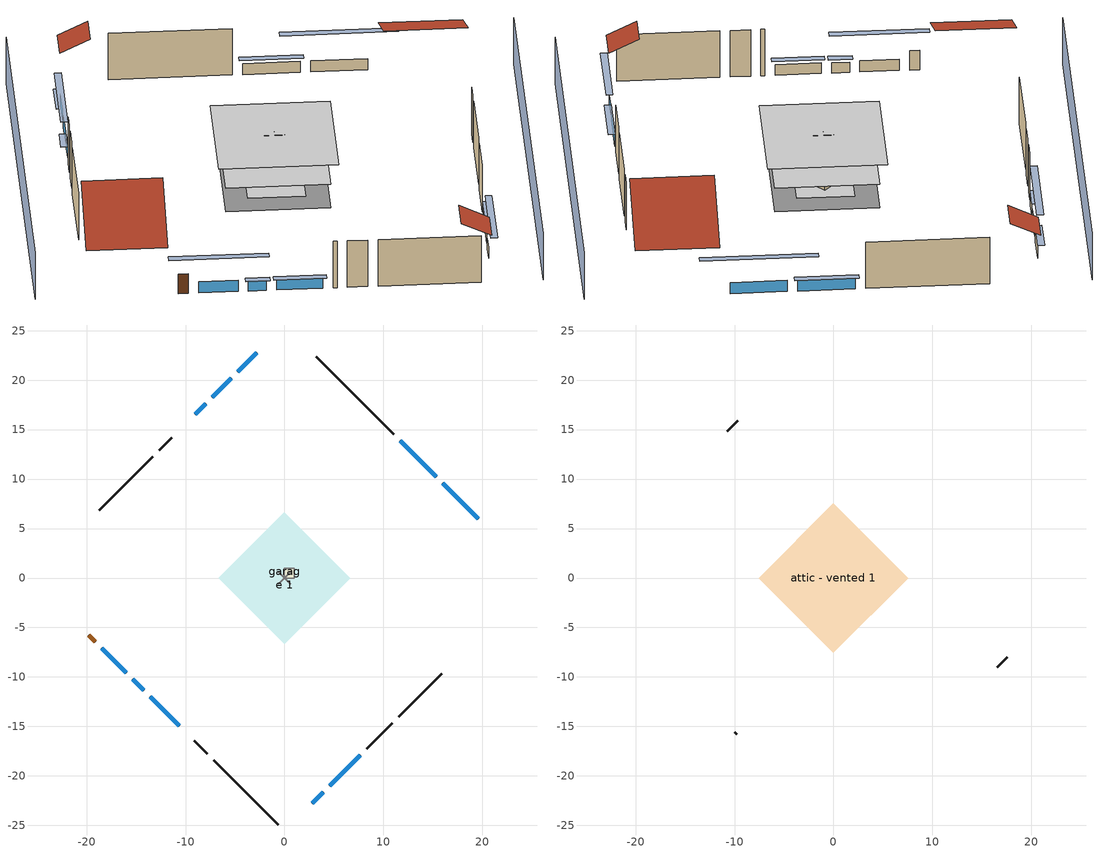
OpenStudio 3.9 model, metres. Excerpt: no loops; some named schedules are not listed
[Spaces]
garage 1
 floor foundation (Slab1 construction): -3.66,0 0,3.66 3.66,0 0,-3.66 z0
 wall outside (Wall1 construction): 8.32,-17.25 10.9,-14.67 z0:4.88
 wall outside (Wall2 construction): -9.1,-16.47 -7.81,-17.76 z0:4.88
 wall outside (Wall12 construction): -11.38,14.19 -12.67,12.9 z0:4.88
 wall to conditioned space 1 (Wall5 construction Reversed): 0.65,-0.65 -0.65,0.65 z0:4.88
 wall to conditioned space 1 (Wall6 construction Reversed): 0.65,0.65 -0.65,-0.65 z0:4.88
conditioned space 1
 floor to garage 1 (Floor1 construction): -3.66,0 0,3.66 3.66,0 0,-3.66 z0
 floor foundation (Slab2 construction): -6.63,0 0,6.63 6.63,0 0,-6.63 z0
 floor adiabatic (AdiabaticFloorConstruction): -6.63,0 0,6.63 6.63,0 0,-6.63 z2.44
 wall outside (Wall3 construction): 11.04,14.53 3.22,22.35 z0:4.88
 wall outside (Wall4 construction): 11.56,-14.01 15.91,-9.66 z0:4.88
 wall outside (Wall7 construction): -7.15,-18.42 -0.66,-24.91 z0:4.88
 wall outside (Wall8 construction): -13.33,12.24 -18.74,6.83 z0:4.88
 wall outside (AdiabaticWallConstruction): 19.59,5.98 15.98,9.59 / 15.32,10.25 11.7,13.87 / -18.47,-7.1 -16,-9.57 z0:1.16; 2.82,-22.75 3.93,-21.64 / -15.35,-10.22 -14.23,-11.34 z0:1.07; 4.59,-20.98 7.66,-17.91 z0:1.13; -13.57,-12 -10.66,-14.91 z0:1.1; -5.38,20.19 -7.29,18.28 / -2.82,22.75 -4.73,20.84 z0:1.22; -7.95,17.62 -9.04,16.53 z0:1.04
 wall outside (AdiabaticWallConstruction 1): -19.77,-5.8 -19.13,-6.44 z0:2.03
 window (WindowConstruction): 19.59,5.98 15.98,9.59 z0:1.16
 window (WindowConstruction 1): 15.32,10.25 11.7,13.87 z0:1.16
 window (WindowConstruction 2): 2.82,-22.75 3.93,-21.64 z0:1.07
 window (WindowConstruction 3): 4.59,-20.98 7.66,-17.91 z0:1.13
 window (WindowConstruction 4): -18.47,-7.1 -16,-9.57 z0:1.16
 window (WindowConstruction 5): -15.35,-10.22 -14.23,-11.34 z0:1.07
 window (WindowConstruction 6): -13.57,-12 -10.66,-14.91 z0:1.1
 window (WindowConstruction 7): -5.38,20.19 -7.29,18.28 z0:1.22
 window (WindowConstruction 8): -7.95,17.62 -9.04,16.53 z0:1.04
 window (WindowConstruction 9): -2.82,22.75 -4.73,20.84 z0:1.22
 door (Door): -19.77,-5.8 -19.13,-6.44 z0:2.03
 ceiling adiabatic (AdiabaticFloorConstruction): 0,-6.63 6.63,0 0,6.63 -6.63,0 z2.44
furnace airloop ret air space
 floor adiabatic (AdiabaticConst): 0,0 0,1 1,1 1,0 z0
 wall adiabatic (AdiabaticConst): 0,1 0,0 1,0 1,1 0,1 z0:1
 ceiling adiabatic (AdiabaticConst): 1,0 1,1 0,1 0,0 z1
attic - vented 1
 floor to conditioned space 1 (Floor2 construction Reversed): -7.57,0 0,7.57 7.57,0 0,-7.57 z4.88
 wall outside (Wall9 construction): 16.57,-9.01 17.58,-7.99 z0:4.88
 wall outside (Wall10 construction): -9.7,15.87 -10.72,14.85 z0:4.88
 wall outside (Wall11 construction): -10,-15.57 -9.76,-15.81 z0:4.88
 roof outside (Roof1 construction): 20.25,5.32,4.88 15.49,0.56,8.24 20.81,-4.76,8.24 25.57,0,4.88
 roof outside (Roof2 construction): 2.16,-23.41,4.88 0.23,-21.48,6.24 -1.93,-23.64,6.24 0,-25.57,4.88
 roof outside (Roof3 construction): -2.16,23.41,4.88 -0.23,21.48,6.24 1.93,23.64,6.24 0,25.57,4.88
 roof outside (Roof4 construction): -20.43,-5.14,4.88 -15.83,-0.54,8.13 -20.97,4.6,8.13 -25.57,0,4.88
shading: -3.23,28.8 -28.8,3.23 / 3.23,-28.8 28.8,-3.23 z0:4.88; 14.04,11.53 21.53,4.04 21.97,4.47 14.47,11.97 z3.9; 11.49,14.09 15.53,10.04 15.97,10.47 11.92,14.52 z1.46; 5.87,-19.7 0.88,-24.69 1.31,-25.12 6.3,-20.13 z3.81; 7.88,-17.69 4.37,-21.2 4.81,-21.63 8.31,-18.13 z1.43; -14.06,-11.51 -20.41,-5.16 -20.84,-5.59 -14.49,-11.94 z3.9; -14.02,-11.55 -15.56,-10.01 -15.99,-10.44 -14.45,-11.99 z1.37; -10.44,-15.13 -13.79,-11.78 -14.22,-12.21 -10.87,-15.56 z1.4; -9.23,16.34 -3.44,22.13 -3.87,22.56 -9.66,16.77 z3.96; -9.26,16.31 -7.73,17.84 -8.16,18.27 -9.69,16.74 z1.34; -4.94,20.63 -2.6,22.97 -3.03,23.4 -5.37,21.06 z1.52
[Site]
Portland Intl Arpt_OR: Latitude {deg}=45.59; Longitude {deg}=-122.6; Time Zone {hr}=-8; Elevation {m}=33; Terrain=Suburbs; Keep Site Location Information=Yes
[Site:GroundTemperature:Shallow]
10.2558, 8.96328, 8.85977, 9.47314, 11.9355, 14.3863, 16.5111, 17.8571, 17.9714, 16.8767, 14.8061, 12.4304
[Site:WaterMainsTemperature]
Calculation Method=Schedule; Temperature Schedule=mains temperature schedule
[Building]
Building 1
[Material] Roughness=Rough
Name | Thickness {m} | Conductivity {W/m-K} | Density {kg/m3} | Specific Heat {J/kg-K} | Thermal Absorptance | Solar Absorptance | Visible Absorptance
asphalt or fiberglass shingles | 0.00635 | 0.162714 | 1121.4 | 1465.45 | 0.9 | 0.85 | 0.85
roof rigid ins | 0.00281632 | 0.029427 | 32.04 | 1214.23 | 0.9 | 0.7 | 0.7
osb sheathing 0.5 in. | 0.0127 | 0.115458 | 512.64 | 1214.23 | 0.9 | 0.6 | 0.6
wood siding | 0.0254 | 0.102417 | 544.68 | 1172.36 | 0.9 | 0.85 | 0.85
osb sheathing 0.5 in. 1 | 0.0127 | 0.115458 | 512.64 | 1214.23 | 0.9 | 0.7 | 0.7
wall stud and cavity | 0.1397 | 0.727959 | 139.0536 | 1170.24 | 0.9 | 0.6 | 0.6
wall stud and cavity 1 | 0.1397 | 0.550994 | 139.0536 | 1170.24 | 0.9 | 0.7 | 0.7
gypsum board | 0.0127 | 0.160291 | 801 | 837.4 | 0.9 | 0.6 | 0.6
osb sheathing 0.5 in. 2; osb sheathing 0.5 in. 3 | 0.0127 | 0.115458 | 512.64 | 1214.23
wall stud and cavity 2 | 0.1397 | 0.335416 | 139.0536 | 1170.24 | 0.9 | 0.7 | 0.7
floor stud and cavity | 0.1397 | 0.923637 | 92.3553 | 1139.71 | 0.9 | 0.7 | 0.7
osb sheathing 0.75 in. | 0.01905 | 0.115458 | 512.64 | 1214.23 | 0.9 | 0.7 | 0.7
floor covering | 0.0127 | 0.0433444 | 54.468 | 1339.84 | 0.9 | 0.6 | 0.6
ceiling loosefill ins | 0.0846667 | 0.0480833 | 16.02 | 1046.75 | 0.9 | 0.7 | 0.7
ceiling stud and cavity | 0.1397 | 0.0920385 | 65.682 | 1177.47 | 0.9 | 0.7 | 0.7
concrete 4.0 in. | 0.1016 | 1.803125 | 2242.8 | 837.4 | 0.9 | 0.7 | 0.7
floor covering 1 | 0.0127 | 0.0450781 | 54.468 | 1339.84 | 0.9 | 0.9 | 0.9
wood siding 1; wood siding 2 | 0.0254 | 0.102417 | 544.68 | 1172.36
wall rigid ins; floor rigid ins | 0.512978 | 0.029427 | 32.04 | 1214.23 | 0.9 | 0.7 | 0.7
wall stud and cavity 3 | 0.0889 | 0.380278 | 52.3479 | 1209.89 | 0.9 | 0.7 | 0.7
door material | 0.04445 | 0.0612267 | 512.64 | 1214.23 | 0.9 | 0.7 | 0.7
floor stud and cavity 1 | 0.1397 | 1.75129 | 37.0049 | 1207.88 | 0.9 | 0.7 | 0.7
wall stud and cavity 4 | 0.0889 | 0.391764 | 83.0341 | 1211.67 | 0.9 | 0.7 | 0.7
furniture material conditioned space 1; furniture material garage 1 | 0.1524 | 0.115458 | 640.8 | 1214.23 | 0.9 | 0.6 | 0.6
[Construction]
Roof1 construction; Roof2 construction; Roof3 construction; Roof4 construction: asphalt or fiberglass shingles, roof rigid ins, osb sheathing 0.5 in.
Wall1 construction; Wall2 construction: wood siding, osb sheathing 0.5 in. 1, wall stud and cavity
Wall3 construction; Wall4 construction: wood siding, osb sheathing 0.5 in. 1, wall stud and cavity 1, gypsum board
Wall5 construction Reversed: gypsum board, wall stud and cavity 2, osb sheathing 0.5 in. 2
Wall6 construction Reversed: gypsum board, wall stud and cavity 2, osb sheathing 0.5 in. 3
Wall7 construction; Wall8 construction: wood siding, osb sheathing 0.5 in. 3, wall stud and cavity 1, gypsum board
Wall9 construction; Wall10 construction; Wall11 construction; Wall12 construction: wood siding, osb sheathing 0.5 in. 3, wall stud and cavity
Floor1 construction: floor stud and cavity, osb sheathing 0.75 in., floor covering
Floor2 construction Reversed: gypsum board, ceiling stud and cavity, ceiling loosefill ins
Slab1 construction: concrete 4.0 in.
Slab2 construction: concrete 4.0 in., floor covering 1
WindowConstruction; WindowConstruction 1; WindowConstruction 2; WindowConstruction 3; WindowConstruction 4; WindowConstruction 5; WindowConstruction 6; WindowConstruction 7; WindowConstruction 8; WindowConstruction 9: WindowMaterial
AdiabaticWallConstruction: wood siding 1, wall rigid ins, wall stud and cavity 3, gypsum board
Door: door material
AdiabaticWallConstruction 1: wood siding 2, wall rigid ins, wall stud and cavity 3, gypsum board
AdiabaticFloorConstruction: floor stud and cavity 1, floor rigid ins, osb sheathing 0.75 in., floor covering
PartitionWallConstruction: gypsum board, wall stud and cavity 4, gypsum board
furniture construction conditioned space 1: furniture material conditioned space 1
furniture construction garage 1: furniture material garage 1
AdiabaticConst: Adiabatic
[WindowMaterial:SimpleGlazingSystem]
WindowMaterial: U-Factor {W/m2-K}=2.78222; Solar Heat Gain Coefficient=0.56
[Material:NoMass]
Adiabatic: Roughness=Rough; Thermal Resistance {m2-K/W}=176.1
[ThermalZone] Multiplier=1; Use Ideal Air Loads=No
Name | Volume {m3} | Thermostat
conditioned space | 493.619 | conditioned space temperature setpoint
attic - vented | 91.436
garage | 65.242
furnace airloop ret air zone | 1
[Sizing:Zone] Zone Cooling Design Supply Air Temperature Input Method=SupplyAirTemperature; Zone Cooling Design Supply Air Temperature {C}=14; Zone Cooling Design Supply Air Temperature Difference {deltaC}=11.11; Zone Heating Design Supply Air Temperature Input Method=SupplyAirTemperature; Zone Heating Design Supply Air Temperature {C}=40; Zone Heating Design Supply Air Temperature Difference {deltaC}=11.11; Zone Cooling Design Supply Air Humidity Ratio {kg-H2O/kg-air}=0.0085; Zone Heating Design Supply Air Humidity Ratio {kg-H2O/kg-air}=0.008; Cooling Design Air Flow Method=DesignDay; Heating Design Air Flow Method=DesignDay; Account for Dedicated Outdoor Air System=No; Dedicated Outdoor Air System Control Strategy=NeutralSupplyAir; Dedicated Outdoor Air Low Setpoint Temperature for Design {C}=autosize; Dedicated Outdoor Air High Setpoint Temperature for Design {C}=autosize; Zone Load Sizing Method=Sensible Load Only No Latent Load; Zone Latent Cooling Design Supply Air Humidity Ratio Input Method=HumidityRatioDifference; Zone Cooling Design Supply Air Humidity Ratio Difference {kgWater/kgDryAir}=0.005; Zone Latent Heating Design Supply Air Humidity Ratio Input Method=HumidityRatioDifference; Zone Humidification Design Supply Air Humidity Ratio Difference {kgWater/kgDryAir}=0.005; Sizing Option=Coincident
attic - vented; garage; furnace airloop ret air zone
[Space]
Name | Thermal Zone | Volume {m3}
conditioned space 1 | conditioned space | 493.619
attic - vented 1 | attic - vented | 91.436
garage 1 | garage | 65.242
furnace airloop ret air space | furnace airloop ret air zone
[ThermostatSetpoint:DualSetpoint]
conditioned space temperature setpoint: Heating Setpoint Temperature Schedule=heating setpoint; Cooling Setpoint Temperature Schedule=cooling setpoint; Temperature Difference Between Cutout And Setpoint {deltaC}=0
[Foundation:Kiva] Wall Height Above Grade {m}=0.1016; Wall Depth Below Slab {m}=0.2032
Name | Initial Indoor Air Temperature {C}
Foundation Kiva 1 | 13.4258
Foundation Kiva 2 | 20
[Foundation:Kiva:Settings]
Soil Conductivity {W/m-K}=2.4234; Soil Density {kg/m3}=1842.3; Soil Specific Heat {J/kg-K}=418.7; Ground Solar Absorptivity=0.9; Ground Thermal Absorptivity=0.9; Ground Surface Roughness {m}=0.03; Far-Field Width {m}=40; Deep-Ground Boundary Condition=ZeroFlux; Deep-Ground Depth {m}=40; Minimum Cell Dimension {m}=0.2; Maximum Cell Growth Coefficient=3; Simulation Timestep=Timestep
[SurfaceProperty:ExposedFoundationPerimeter] Exposed Perimeter Calculation Method=TotalExposedPerimeter
Name | Total Exposed Perimeter {m}
Slab1 | 14.6304
Slab2 | 34.68624
[SurfaceProperty:IncidentSolarMultiplier] Incident Solar Multiplier=1; Incident Solar Multiplier Schedule=trans schedule winter=0.85 summer=0.7
Window1; Window2; Window3; Window4; Window5; Window6; Window7; Window8; Window9; Window10
[InternalMass:Definition] Design Level Calculation Method=SurfaceArea
Name | Construction | Surface Area {m2}
partition wall mass | PartitionWallConstruction | 202.436
furniture mass conditioned space 1 | furniture construction conditioned space 1 | 80.97429
furniture mass garage 1 | furniture construction garage 1 | 2.67561
[InternalMass] Multiplier=1
Name | Internal Mass Definition | Space or SpaceType
partition wall mass | partition wall mass | conditioned space 1
furniture mass conditioned space 1 | furniture mass conditioned space 1 | conditioned space 1
furniture mass garage 1 | furniture mass garage 1 | garage 1
[EnergyManagementSystem:Sensor]
Name | Output Variable or Output Meter Index Key | Output Variable or Output Meter
water_heater_T_set | water heater setpoint | Schedule Value
fridge_tin_s_1 | garage | Zone Mean Air Temperature
out_pb_s |  | Site Outdoor Air Barometric Pressure
out_wt_s |  | Site Outdoor Air Humidity Ratio
site_vw_s |  | Site Wind Speed
cool_season | cooling season schedule | Schedule Value
furnace_airloop_AH_MFR_s | Node 6 | System Node Mass Flow Rate
furnace_airloop_AH_VFR_s | Node 6 | System Node Current Density Volume Flow Rate
furnace_airloop_AH_Tout_s | Node 6 | System Node Temperature
furnace_airloop_AH_Wout_s | Node 6 | System Node Humidity Ratio
furnace_airloop_RA_T_s | Node 9 | System Node Temperature
furnace_airloop_Ra_W_s | Node 9 | System Node Humidity Ratio
furnace_airloop_0_DZ_T_s | attic - vented | Zone Air Temperature
furnace_airloop_0_DZ_W_s | attic - vented | Zone Mean Air Humidity Ratio
natural_vent_s | natural vent schedule | Schedule Value
htg_sp_s | heating setpoint | Schedule Value
clg_sp_s | cooling setpoint | Schedule Value
mech_vent_range_fan_0_sch_s | mech vent range fan 0 schedule | Schedule Value
mech_vent_bath_fan_0_sch_s | mech vent bath fan 0 schedule | Schedule Value
clothes_dryer_exhaust_0_sch_s | clothes_dryer | Schedule Value
htg_load_cond |  | Heating:EnergyTransfer:Zone:CONDITIONED SPACE
clg_load_cond |  | Cooling:EnergyTransfer:Zone:CONDITIONED SPACE
htg_load_duct |  | Heating:EnergyTransfer:Zone:FURNACE AIRLOOP RET AIR ZONE
clg_load_duct |  | Cooling:EnergyTransfer:Zone:FURNACE AIRLOOP RET AIR ZONE
s_conv | Floor1 | Surface Inside Face Convection Heat Gain Energy
s_ig | Floor1 | Surface Inside Face Internal Gains Radiation Heat Gain Energy
s_sol | Floor1 | Surface Inside Face Solar Radiation Heat Gain Energy
s_lgt | Floor1 | Surface Inside Face Lights Radiation Heat Gain Energy
s_surf | Floor1 | Surface Inside Face Net Surface Thermal Radiation Heat Gain Energy
s_conv_1 | Floor2 | Surface Inside Face Convection Heat Gain Energy
s_ig_1 | Floor2 | Surface Inside Face Internal Gains Radiation Heat Gain Energy
s_sol_1 | Floor2 | Surface Inside Face Solar Radiation Heat Gain Energy
s_lgt_1 | Floor2 | Surface Inside Face Lights Radiation Heat Gain Energy
s_surf_1 | Floor2 | Surface Inside Face Net Surface Thermal Radiation Heat Gain Energy
s_conv_2 | inferred conditioned ceiling | Surface Inside Face Convection Heat Gain Energy
s_ig_2 | inferred conditioned ceiling | Surface Inside Face Internal Gains Radiation Heat Gain Energy
s_sol_2 | inferred conditioned ceiling | Surface Inside Face Solar Radiation Heat Gain Energy
s_lgt_2 | inferred conditioned ceiling | Surface Inside Face Lights Radiation Heat Gain Energy
s_surf_2 | inferred conditioned ceiling | Surface Inside Face Net Surface Thermal Radiation Heat Gain Energy
s_conv_3 | inferred conditioned floor | Surface Inside Face Convection Heat Gain Energy
s_ig_3 | inferred conditioned floor | Surface Inside Face Internal Gains Radiation Heat Gain Energy
s_sol_3 | inferred conditioned floor | Surface Inside Face Solar Radiation Heat Gain Energy
s_lgt_3 | inferred conditioned floor | Surface Inside Face Lights Radiation Heat Gain Energy
s_surf_3 | inferred conditioned floor | Surface Inside Face Net Surface Thermal Radiation Heat Gain Energy
s_conv_4 | Slab2 | Surface Inside Face Convection Heat Gain Energy
s_ig_4 | Slab2 | Surface Inside Face Internal Gains Radiation Heat Gain Energy
s_sol_4 | Slab2 | Surface Inside Face Solar Radiation Heat Gain Energy
s_lgt_4 | Slab2 | Surface Inside Face Lights Radiation Heat Gain Energy
s_surf_4 | Slab2 | Surface Inside Face Net Surface Thermal Radiation Heat Gain Energy
ss_sol | Door1 | Surface Inside Face Solar Radiation Heat Gain Energy
ss_lgt | Door1 | Surface Inside Face Lights Radiation Heat Gain Energy
ss_conv | Door1 | Surface Inside Face Convection Heat Gain Energy
ss_ig | Door1 | Surface Inside Face Internal Gains Radiation Heat Gain Energy
ss_surf | Door1 | Surface Inside Face Net Surface Thermal Radiation Heat Gain Energy
ss_conv_1 | Window1 | Surface Inside Face Convection Heat Gain Energy
ss_ig_1 | Window1 | Surface Inside Face Internal Gains Radiation Heat Gain Energy
ss_surf_1 | Window1 | Surface Inside Face Net Surface Thermal Radiation Heat Gain Energy
ss_trans_in | Window1 | Surface Window Transmitted Solar Radiation Rate
ss_back_out | Window1 | Surface Window Shortwave from Zone Back Out Window Heat Transfer Rate
[ElectricEquipment:Definition] Design Level Calculation Method=EquipmentLevel
Name | Design Level {W} | Fraction Latent | Fraction Radiant | Fraction Lost
ceiling fan | 17.3875 | 0 | 0.558 | 0
clothes washer | 534.343 | 0.03 | 0.162 | 0.7
clothes dryer | 756.925 | 0.015 | 0.081 | 0.85
dishwasher | 808.323 | 0.3 | 0.18 | 0.4
fridge | 57.5342 | 0 | 0.6 | 0
fridge 2 | 100.822 | 0 | 0.6 | 0
freezer | 194.914 | 0 | 0.6 | 0
cooking range | 2481.6 | 0.08 | 0.432 | 0.2
misc tv | 722.446 | 0 | 0.6 | 0
misc plug loads | 614.616 | 0.021 | 0.558 | 0.049
misc permanent spa heater | 298.533 | 0 | 0 | 1
misc permanent spa pump | 312.193 | 0 | 0 | 1
whole house fan; mech vent house fan | 0 | 0 | 0 | 1
mech vent house fan cfis | 0 | 0 | 0 | 0
mech vent range fan 0; mech vent bath fan 0 | 30 | 0 | 0 | 1
[ElectricEquipment]
Name | Electric Equipment Definition | Space or SpaceType | Schedule
ceiling fan | ceiling fan | conditioned space 1 | ceiling_fan
clothes washer | clothes washer | conditioned space 1 | clothes_washer
clothes dryer | clothes dryer | conditioned space 1 | clothes_dryer
dishwasher | dishwasher | conditioned space 1 | dishwasher
fridge | fridge | conditioned space 1 | fridge schedule
fridge 1 | fridge 2 | garage 1 | fridge schedule 1
freezer | freezer | garage 1 | freezer schedule
cooking range | cooking range | conditioned space 1 | cooking_range
misc tv | misc tv | conditioned space 1 | plug_loads_tv
misc plug loads | misc plug loads | conditioned space 1 | plug_loads_other
misc permanent spa heater | misc permanent spa heater | conditioned space 1 | misc permanent spa heater schedule
misc permanent spa pump | misc permanent spa pump | conditioned space 1 | misc permanent spa pump schedule
whole house fan | whole house fan | conditioned space 1 | Always On Discrete
mech vent house fan | mech vent house fan | conditioned space 1 | mech vent house fan schedule
mech vent house fan cfis | mech vent house fan cfis | conditioned space 1 | mech vent house fan cfis schedule
mech vent range fan 0 | mech vent range fan 0 | conditioned space 1 | mech vent range fan 0 schedule
mech vent bath fan 0 | mech vent bath fan 0 | conditioned space 1 | mech vent bath fan 0 schedule
[OtherEquipment:Definition] Design Level Calculation Method=EquipmentLevel
Name | Design Level {W} | Fraction Latent | Fraction Radiant | Fraction Lost
water heater sens; furnace airloop_0 SupSensLkToCond; furnace airloop_0 SupCondToLv; furnace airloop_0 RetCondToRP; furnace airloop_0 RetSensLkToRP; furnace airloop_0 SupCondToDZ; furnace airloop_0 RetCondToDZ; furnace airloop_0 SupSensLkToDZ; mech vent house fan sensible load | 0 | 0 | 0 | 0
water heater lat; furnace airloop_0 SupLatLkToCond; furnace airloop_0 RetLatLkToRP; furnace airloop_0 SupLatLkToDZ; mech vent house fan latent load | 0 | 1 | 0 | 0
water heater energy adjustment1 | 0.01 | 0 | 0 | 1
clothes dryer 2 | 10055.9 | 0.015 | 0.081 | 0.85
cooking range 2 | 0 | 0.08 | 0.432 | 0.2
general water use sensible | -25.2881 | 0 | 0.6 | 0
general water use latent | 25.6591 | 1 | 0 | 0
[OtherEquipment]
Name | Other Equipment Definition | Space or SpaceType | Schedule | Fuel Type
water heater sens | water heater sens | conditioned space 1 | Always On Discrete
water heater lat | water heater lat | conditioned space 1 | Always On Discrete
water heater energy adjustment1 | water heater energy adjustment1 | conditioned space 1 | Always On Discrete | Electricity
clothes dryer 1 | clothes dryer 2 | conditioned space 1 | clothes_dryer | NaturalGas
cooking range 1 | cooking range 2 | conditioned space 1 | cooking_range | Electricity
general water use sensible | general water use sensible | conditioned space 1 | general water use schedule
general water use latent | general water use latent | conditioned space 1 | general water use schedule
furnace airloop_0 SupSensLkToCond | furnace airloop_0 SupSensLkToCond | conditioned space 1 | Always On Discrete
furnace airloop_0 SupLatLkToCond | furnace airloop_0 SupLatLkToCond | conditioned space 1 | Always On Discrete
furnace airloop_0 SupCondToLv | furnace airloop_0 SupCondToLv | conditioned space 1 | Always On Discrete
furnace airloop_0 RetCondToRP | furnace airloop_0 RetCondToRP | furnace airloop ret air space | Always On Discrete
furnace airloop_0 RetSensLkToRP | furnace airloop_0 RetSensLkToRP | furnace airloop ret air space | Always On Discrete
furnace airloop_0 RetLatLkToRP | furnace airloop_0 RetLatLkToRP | furnace airloop ret air space | Always On Discrete
furnace airloop_0 SupCondToDZ | furnace airloop_0 SupCondToDZ | attic - vented 1 | Always On Discrete
furnace airloop_0 RetCondToDZ | furnace airloop_0 RetCondToDZ | attic - vented 1 | Always On Discrete
furnace airloop_0 SupSensLkToDZ | furnace airloop_0 SupSensLkToDZ | attic - vented 1 | Always On Discrete
furnace airloop_0 SupLatLkToDZ | furnace airloop_0 SupLatLkToDZ | attic - vented 1 | Always On Discrete
mech vent house fan sensible load | mech vent house fan sensible load | conditioned space 1 | Always On Discrete
mech vent house fan latent load | mech vent house fan latent load | conditioned space 1 | Always On Discrete
[WaterUse:Equipment:Definition]
Name | Peak Flow Rate {m3/s}
clothes washer | 1.69216e-05
dishwasher | 1.37531e-05
[Lights:Definition] Design Level Calculation Method=LightingLevel; Fraction Radiant=0.6; Fraction Visible=0.2; Return Air Fraction=0
Name | Lighting Level {W}
interior lighting | 399.153
garage lighting | 13.2254
[Lights] Fraction Replaceable=1
Name | Lights Definition | Space or SpaceType | Schedule
interior lighting | interior lighting | conditioned space 1 | lighting_interior
garage lighting | garage lighting | garage 1 | lighting_garage
[Exterior:Lights:Definition]
exterior lighting: Design Level {W}=12.0218
[Exterior:Lights]
exterior lighting: Exterior Lights Definition=exterior lighting; Schedule=exterior lighting schedule
[People:Definition]
occupants: Number of People Calculation Method=People; Number of People {people}=1; Fraction Radiant=0.314171; Sensible Heat Fraction=0.56303; Carbon Dioxide Generation Rate {m3/s-W}=0; Enable ASHRAE 55 Comfort Warnings=No; Mean Radiant Temperature Calculation Type=EnclosureAveraged
[People]
occupants: People Definition=occupants; Space or SpaceType=conditioned space 1; Number of People Schedule=occupants; Activity Level Schedule=occupants activity schedule; Multiplier=1
[ZoneMixing] Schedule=Always On Continuous; Design Flow Rate Calculation Method=Flow/Zone; Design Flow Rate {m3/s}=0
Name | Zone or Space | Source Zone or Space
furnace airloop_0 ZoneMixDZToCond mix | conditioned space | attic - vented
furnace airloop_0 ZoneMixCondToDZ mix; whole house fan mix | attic - vented | conditioned space
[SpaceInfiltration:DesignFlowRate] Schedule=Always On Discrete; Design Flow Rate Calculation Method=Flow/Space; Design Flow Rate {m3/s}=0
Name | Space or SpaceType
natural vent flow; whole house fan flow; infil flow | conditioned space 1
attic_vented 1 duct leakage imbalance infil flow | attic - vented 1
[SpaceInfiltration:EffectiveLeakageArea] Schedule=Always On Discrete
Name | Space or SpaceType | Effective Air Leakage Area {cm2} | Stack Coefficient | Wind Coefficient
infil garage 1 | garage 1 | 339.796 | 0.000129147 | 4.38083e-05
infil attic - vented 1 | attic - vented 1 | 3819.48 | 0.000166454 | 4.21999e-05
